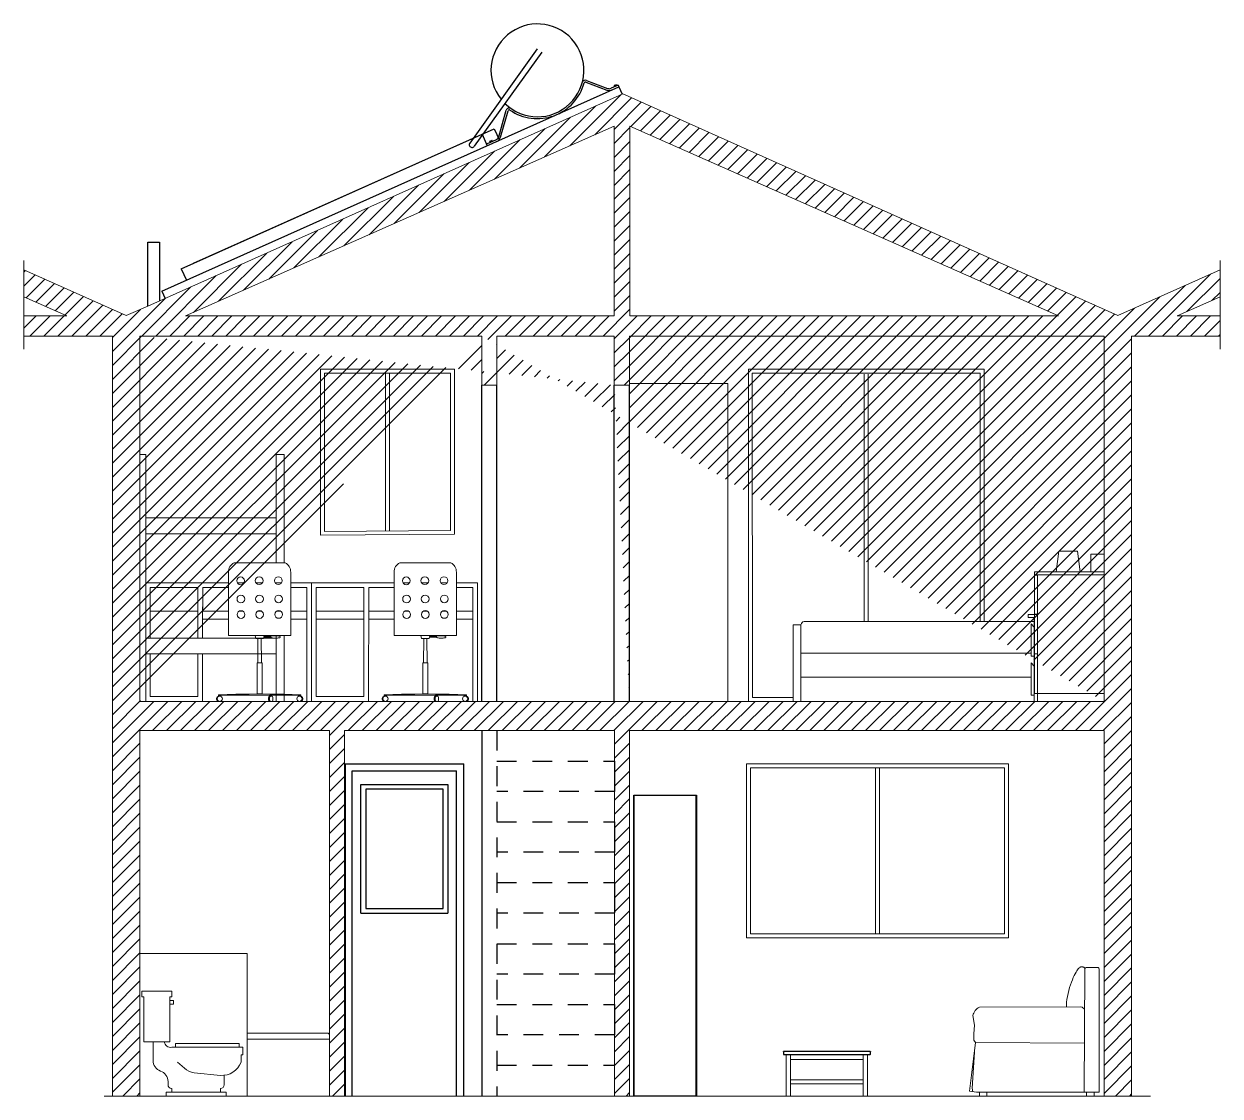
# Model space of a CAD drawing. Header units: inches. Extents: x -124 to -5, y 41 to 95.
# Drawn here: x -112.56 to -105, y 41.15 to 47.93 of the extents above; entities that cross this region are included whole.
import ezdxf

# ---------------------------------------------------------------- set-up
doc = ezdxf.new("R2010")
doc.units = ezdxf.units.IN
doc.header["$MEASUREMENT"] = 0
doc.linetypes.add('0', pattern=[0])
doc.linetypes.add('NASCOSTA2', pattern=[0.1875, 0.125, -0.0625])
for name, color, linetype, lineweight in [('A-DETL-MBND', 7, 'Continuous', 18), ('A-DOOR-FULL', 2, 'Continuous', 25), ('A-FURN', 1, 'Continuous', 18), ('A-SECT-MCUT', 13, 'Continuous', 25), ('BALCONE', 9, 'Continuous', 25)]:
    doc.layers.add(name, color=color, linetype=linetype, lineweight=lineweight)
doc.layers.add('PROIEZIONE', color=11, linetype='NASCOSTA2')
doc.styles.add('ARCH', font='txt')

# ---------------------------------------------------------------- blocks, each defined once
blk = doc.blocks.new('15STOI06')
for p, q in [((0, 28), (8, 28)), ((0, 26.5), (0, 28)), ((0.5, 26.5), (0, 26.5)), ((0.5, 26.5), (0.5, 14.5)), ((8, 26.5), (7.5, 26.5)), ((7.5, 14.5), (7.5, 26.5)), ((8, 28), (8, 26.5)), ((7.5, 25.5), (8.5, 25.5)), ((8.5, 24.5), (7.5, 24.5)), ((8.5, 25.5), (8.5, 24.5)), ((0.5, 14.5), (7.5, 14.5)), ((3, 14.5), (3, 9.5)), ((8, 13), (27, 13)), ((26, 14), (9, 14)), ((9, 14), (9, 13)), ((26, 14), (26, 13)), ((27, 11), (27, 13)), ((26.5, 9), (26.5, 11)), ((27, 11), (26.5, 11)), ((11.354315, 7.454738), (9.5, 9)), ((7, 3.843146), (7, 3)), ((21, 5.5), (13.959358, 6.192767)), ((22, 5.5), (22, 3)), ((6.5, 0), (6.5, 1)), ((6.5, 1), (22.5, 1)), ((8, 1), (8, 2)), ((21, 2), (21, 1)), ((22.5, 1), (22.5, 0))]:
    blk.add_line(p, q)
for centre, radius, start, end in [((7.75, 14.75), 1.767767, 188.130102, 278.130102), ((6, 9.5), 3, 180, 250.528779), ((4, 3.843146), 3, 0, 70.528779), ((15.195421, 12.064065), 6, 230.194429, 258.111342), ((21.328172, 11.05573), 5.565414, 266.619522, 338.322863), ((8, 3), 1, 180, 270), ((21, 3), 1, 270, 0)]:
    blk.add_arc(centre, radius, start, end)
at = {"style": 'ARCH', "flags": 3}
blk.add_attdef('ITEM', (0, -9), '', height=6, dxfattribs=at)
blk = doc.blocks.new('族几何图形组合_2633-Back')
at = {"layer": ''}
for p, q in [((-450, 459), (-450, 431)), ((449, 460), (-449, 460)), ((-449, 430), (449, 430)), ((450, 431), (450, 459))]:
    blk.add_line(p, q, dxfattribs=at)
for points, knots in [([(-450, 459), (-450, 459), (-450, 459), (-450, 459), (-450, 460), (-450, 460), (-450, 460), (-449, 460), (-449, 460), (-449, 460)], [0, 0, 0, 0, 0.1666667, 0.3333333, 0.4583333, 0.5833333, 0.6666667, 0.75, 0.8333294, 0.8333294, 0.8333294, 0.8333294]), ([(-449, 430), (-449, 430), (-449, 430), (-450, 430), (-450, 430), (-450, 430), (-450, 430), (-450, 431), (-450, 431), (-450, 431)], [0.1666695, 0.1666695, 0.1666695, 0.1666695, 0.25, 0.3333333, 0.4166667, 0.5, 0.6666667, 0.8333333, 1, 1, 1, 1]), ([(449, 460), (449, 460), (449, 460), (450, 460), (450, 460), (450, 460), (450, 459), (450, 459), (450, 459), (450, 459)], [-0.8333294, -0.8333294, -0.8333294, -0.8333294, -0.75, -0.6666667, -0.5833333, -0.4583333, -0.3333333, -0.1666667, 0, 0, 0, 0]), ([(450, 431), (450, 431), (450, 431), (450, 430), (450, 430), (450, 430), (450, 430), (449, 430), (449, 430), (449, 430)], [-1, -1, -1, -1, -0.8333333, -0.6666667, -0.5, -0.4166667, -0.3333333, -0.25, -0.1666695, -0.1666695, -0.1666695, -0.1666695])]:
    blk.add_open_spline(points, degree=3, knots=knots, dxfattribs=at)
for points in [[(-449, 460), (-449, 460), (-449, 460), (-449, 460)], [(-449, 430), (-449, 430), (-449, 430), (-449, 430)], [(449, 460), (449, 460), (449, 460), (449, 460)], [(449, 430), (449, 430), (449, 430), (449, 430)]]:
    blk.add_open_spline(points, degree=3, dxfattribs=at)
blk = doc.blocks.new('族几何图形组合_2780-Right')
at = {"layer": ''}
for p, q in [((-400, 0), (-400, 1920)), ((-400, 1920), (0, 1920)), ((-399, 1919), (-400, 1920)), ((-399, 1919), (-399, 1)), ((-1, 1919), (-399, 1919)), ((0, 1920), (-1, 1919)), ((-1, 1), (-1, 1919)), ((0, 1920), (0, 0)), ((-400, 0), (-399, 1)), ((0, 0), (-400, 0)), ((-399, 1), (-1, 1)), ((0, 0), (-1, 1))]:
    blk.add_line(p, q, dxfattribs=at)

msp = doc.modelspace()

# ---------------------------------------------------------------- hatches: boundary and pattern name
at = {"linetype": '0', "lineweight": 18}
h = msp.add_hatch(dxfattribs=at)
h.set_pattern_fill('ANSI31', color=185, scale=0.5)
h.paths.add_polyline_path([(-108.7755, 47.4903), (-111.7768, 46.147), (-111.9131, 46.0887), (-112.5595, 46.3781), (-112.5595, 46.2063), (-112.2875, 46.0859), (-112.5595, 46.0857), (-112.5595, 45.9588), (-112, 45.9588), (-112, 43.6488), (-112, 41.1537), (-111.826, 41.1537), (-111.826, 43.4638), (-110.6282, 43.4638), (-110.6282, 41.1538), (-110.6182, 41.1538), (-110.5332, 41.1538), (-110.5332, 43.4638), (-108.8261, 43.4638), (-108.8261, 41.1537), (-108.7311, 41.1537), (-108.7311, 43.4638), (-105.731, 43.4638), (-105.731, 41.1537), (-105.557, 41.1537), (-105.557, 43.4638), (-105.557, 45.9588), (-104.9977, 45.9588), (-104.9977, 46.0857), (-105.2697, 46.0859), (-104.9977, 46.2063), (-104.9977, 46.3781), (-105.644, 46.0888)])
h.paths.add_polyline_path([(-108.7286, 47.2855), (-106.0184, 46.086), (-108.7286, 46.086)], flags=16)
edge = h.paths.add_edge_path(flags=16)
edge.add_ellipse((-109.9555, 43.6651), major_axis=(0, 0.0166), ratio=0.488012, start_angle=170.39503, end_angle=180)
edge.add_ellipse((-109.9522, 43.6651), major_axis=(0, 0.0166), ratio=0.488012, start_angle=90, end_angle=170.39503)
edge.add_line((-109.9535, 43.6488), (-109.9568, 43.6488))
edge = h.paths.add_edge_path(flags=16)
edge.add_line((-111.0076, 43.6651), (-111.0109, 43.6651))
edge.add_ellipse((-111.0028, 43.6651), major_axis=(0, 0.0166), ratio=0.488012, start_angle=90, end_angle=180)
edge.add_ellipse((-110.9995, 43.6651), major_axis=(0, 0.0166), ratio=0.488012, start_angle=90, end_angle=180, ccw=False)
h.paths.add_polyline_path([(-108.7321, 43.6488), (-105.731, 43.6488)], flags=16)
h.paths.add_polyline_path([(-111.5388, 46.086), (-108.8286, 46.086), (-108.8286, 47.2855)], flags=16)
edge = h.paths.add_edge_path(flags=17)
edge.add_line((-109.57, 45.9588), (-108.8271, 45.9588))
edge.add_line((-109.57, 45.6488), (-109.57, 45.9588))
edge.add_line((-108.8271, 45.9588), (-108.8271, 45.6488))
edge.add_line((-111.826, 45.9588), (-111.826, 43.6488))
edge.add_line((-109.665, 45.9588), (-111.826, 45.9588))
edge.add_line((-111.826, 43.6488), (-109.665, 43.6488))
edge.add_line((-109.57, 43.6488), (-108.8271, 43.6488))
edge.add_line((-109.665, 43.6488), (-109.57, 43.6488))
edge.add_line((-108.8271, 43.6488), (-108.7321, 43.6488))
edge.add_line((-108.8271, 45.6488), (-108.7321, 45.6488))
edge.add_line((-109.665, 45.6488), (-109.57, 45.6488))
edge.add_line((-108.7321, 43.6488), (-105.731, 43.6488))
edge.add_line((-105.731, 45.9588), (-108.732, 45.9588))
edge.add_line((-108.7321, 45.6488), (-108.7321, 45.9588))
edge.add_line((-105.731, 45.9588), (-105.731, 43.6488))
edge.add_line((-109.665, 45.9588), (-109.665, 45.6488))

# ---------------------------------------------------------------- linework, layer by layer
for p, q in [((-109.665, 45.9588), (-109.665, 45.6488)), ((-109.57, 45.6488), (-109.57, 45.9588)), ((-108.8271, 45.9588), (-108.8271, 45.6488)), ((-108.7321, 45.6488), (-108.7321, 45.9588)), ((-109.665, 45.6488), (-109.57, 45.6488)), ((-108.8271, 45.6488), (-108.7321, 45.6488)), ((-109.665, 43.6488), (-109.57, 43.6488)), ((-108.8271, 43.6488), (-108.7321, 43.6488))]:
    msp.add_line(p, q, dxfattribs=at)
at = {"layer": 'A-DETL-MBND'}
for p, q in [((-111.7768, 46.147), (-108.7786, 47.4889)), ((-108.7786, 47.4917), (-105.644, 46.0888)), ((-111.5388, 46.086), (-108.8286, 47.2855)), ((-108.8286, 46.086), (-108.8286, 47.2855)), ((-108.7286, 47.2855), (-106.0184, 46.086)), ((-108.7286, 46.086), (-108.7286, 47.2855)), ((-112.5595, 46.3781), (-111.9131, 46.0887)), ((-104.9977, 46.3781), (-105.6441, 46.0887)), ((-112.5595, 46.2063), (-112.2875, 46.0859)), ((-104.9977, 46.2063), (-105.2697, 46.0859)), ((-111.9131, 46.0887), (-111.7768, 46.147)), ((-112.5595, 46.0857), (-112.2875, 46.0859)), ((-111.5388, 46.086), (-108.8286, 46.086)), ((-108.7286, 46.086), (-106.0184, 46.086)), ((-104.9977, 46.0857), (-105.2697, 46.0859)), ((-112, 45.9588), (-112.5595, 45.9588)), ((-112, 45.9588), (-112, 43.6488)), ((-111.826, 45.9588), (-111.826, 43.6488)), ((-111.826, 45.9588), (-111.826, 45.9588)), ((-109.665, 45.9588), (-111.826, 45.9588)), ((-109.57, 45.9588), (-108.8271, 45.9588)), ((-105.731, 45.9588), (-108.732, 45.9588)), ((-105.731, 45.9588), (-105.731, 43.6488)), ((-105.5572, 45.9588), (-104.9977, 45.9588)), ((-105.557, 45.9588), (-105.557, 43.4638)), ((-112, 43.6488), (-112, 41.1538)), ((-111.826, 43.6488), (-109.665, 43.6488)), ((-109.57, 43.6488), (-108.8271, 43.6488)), ((-108.7321, 43.6488), (-105.731, 43.6488)), ((-111.826, 43.4638), (-111.826, 41.1538)), ((-111.826, 43.4638), (-110.6282, 43.4638)), ((-110.6282, 41.1538), (-110.6282, 43.4638)), ((-108.8259, 43.4638), (-110.5332, 43.4638)), ((-109.57, 43.4638), (-109.665, 43.4638)), ((-108.8261, 41.1538), (-108.8261, 43.4638)), ((-105.731, 43.4638), (-108.7311, 43.4638)), ((-105.731, 43.4638), (-105.731, 41.1538)), ((-105.557, 43.4638), (-105.557, 41.1538)), ((-105.4385, 41.1537), (-112.0514, 41.1537)), ((-110.6182, 41.1538), (-110.6282, 41.1538))]:
    msp.add_line(p, q, dxfattribs=at)
for points in [[(-110.5332, 41.1538), (-110.5332, 43.4638)], [(-108.7311, 41.1538), (-108.7311, 43.4638)]]:
    msp.add_lwpolyline(points, dxfattribs=at)
at = {"layer": 'A-DOOR-FULL', "color": 2}
for p, q in [((-109.665, 43.6488), (-109.665, 45.6488)), ((-109.57, 43.6488), (-109.57, 45.6488)), ((-108.8271, 43.6488), (-108.8271, 45.6488)), ((-108.7321, 43.6488), (-108.7321, 45.6488)), ((-110.529, 43.2538), (-109.779, 43.2538)), ((-110.529, 43.2538), (-110.529, 41.1538)), ((-109.779, 41.1538), (-109.779, 43.2538)), ((-110.484, 41.1538), (-110.484, 43.2088)), ((-110.484, 43.2088), (-109.824, 43.2088)), ((-109.824, 41.1538), (-109.824, 43.2088)), ((-110.429, 42.3088), (-110.429, 43.1238)), ((-110.429, 43.1238), (-109.879, 43.1238)), ((-109.879, 43.1238), (-109.879, 42.3088)), ((-109.909, 43.0938), (-110.399, 43.0938)), ((-110.399, 43.0938), (-110.399, 42.3388)), ((-109.909, 42.3388), (-109.909, 43.0938)), ((-110.429, 42.3088), (-110.429, 42.3388)), ((-110.429, 42.3088), (-109.879, 42.3088)), ((-110.399, 42.3388), (-109.909, 42.3388))]:
    msp.add_line(p, q, dxfattribs=at)
at = {"layer": 'A-FURN', "color": 5}
for p, q in [((-110.2741, 45.7238), (-110.2741, 44.727)), ((-110.2491, 45.7238), (-110.2491, 44.727)), ((-107.9797, 45.7488), (-106.4899, 45.7489)), ((-106.515, 45.7188), (-106.5149, 44.1538)), ((-107.6956, 43.6738), (-107.9545, 43.6738)), ((-107.9908, 42.1538), (-107.9908, 43.2538)), ((-107.9908, 42.1538), (-107.9908, 43.2538)), ((-107.9908, 43.2538), (-106.3347, 43.2538)), ((-107.9658, 43.2538), (-106.3347, 43.2538)), ((-106.3347, 42.1538), (-106.3347, 43.2538)), ((-107.9658, 42.1788), (-107.9658, 43.2288)), ((-107.9658, 43.2288), (-106.3597, 43.2288)), ((-107.1754, 42.1788), (-107.1754, 43.2288)), ((-107.1504, 42.1788), (-107.1504, 43.2288)), ((-106.3597, 42.1788), (-106.3597, 43.2288)), ((-107.9908, 42.1538), (-106.3347, 42.1538)), ((-107.9658, 42.1788), (-106.3597, 42.1788)), ((-107.9658, 42.1788), (-107.1629, 42.1788)), ((-107.1629, 42.1788), (-107.1754, 42.1788)), ((-107.1629, 42.1788), (-107.1504, 42.1788)), ((-106.3597, 42.1788), (-107.1626, 42.1788))]:
    msp.add_line(p, q, dxfattribs=at)
at = {"layer": 'A-FURN'}
for p, q in [((-108.109, 45.6588), (-108.732, 45.6588)), ((-108.109, 43.6488), (-108.109, 45.6588)), ((-111.788, 45.2088), (-111.826, 45.2088)), ((-111.788, 45.2088), (-111.788, 43.6488)), ((-110.9649, 44.5257), (-110.9649, 45.2088)), ((-110.9649, 45.2088), (-110.9149, 45.2088)), ((-110.9149, 45.2088), (-110.9149, 44.5257)), ((-110.9149, 44.8988), (-110.9149, 44.9988)), ((-110.9149, 44.6988), (-110.9149, 44.5257)), ((-105.731, 44.5788), (-105.8147, 44.5788)), ((-105.8147, 44.5788), (-105.8147, 44.4688)), ((-110.9076, 44.5257), (-111.2315, 44.5257)), ((-109.8602, 44.5257), (-110.1841, 44.5257)), ((-110.2188, 44.3988), (-110.7414, 44.3988)), ((-110.1215, 44.3988), (-110.1636, 44.3988)), ((-110.0043, 44.3988), (-110.0459, 44.3988)), ((-109.8835, 44.3988), (-109.9247, 44.3988)), ((-109.6919, 43.6488), (-109.6919, 44.3988)), ((-105.731, 44.4488), (-105.731, 43.6988)), ((-111.4295, 44.1688), (-111.2662, 44.1688)), ((-110.8729, 44.1688), (-110.7714, 44.1688)), ((-110.38, 44.1688), (-110.2188, 44.1688)), ((-109.8255, 44.1688), (-109.7219, 44.1688)), ((-106.2102, 44.1788), (-106.2102, 44.1988)), ((-106.2102, 44.1988), (-106.151, 44.1988)), ((-106.171, 44.1788), (-106.2102, 44.1788)), ((-106.1722, 43.9238), (-106.1722, 44.1788)), ((-105.731, 44.1988), (-105.731, 44.1988)), ((-105.731, 44.1788), (-105.731, 44.1788)), ((-107.6956, 43.6488), (-107.6956, 44.1338)), ((-107.6956, 44.1338), (-107.6473, 44.1338)), ((-107.6473, 44.1338), (-107.6473, 43.9538)), ((-106.1922, 43.9353), (-106.1913, 44.1388)), ((-106.1727, 44.1185), (-106.1913, 44.1388)), ((-111.0798, 44.047), (-111.0593, 44.047)), ((-110.9991, 44.0541), (-111.0438, 44.0542)), ((-111.042, 44.0606), (-110.9991, 44.0606)), ((-110.9991, 44.0606), (-110.9991, 44.0541)), ((-110.9649, 43.6488), (-110.9649, 44.0663)), ((-110.9149, 44.0663), (-110.9149, 43.9488)), ((-110.9149, 44.0663), (-110.9149, 43.6488)), ((-110.0324, 44.047), (-110.0119, 44.047)), ((-109.9518, 44.0541), (-109.9965, 44.0542)), ((-109.9946, 44.0606), (-109.9518, 44.0606)), ((-109.9518, 44.0606), (-109.9518, 44.0541)), ((-111.3649, 43.9488), (-111.2849, 43.9488)), ((-107.6473, 43.9538), (-106.1921, 43.9542)), ((-107.6473, 43.9538), (-107.6473, 43.6488)), ((-106.1722, 43.9353), (-106.1922, 43.9353)), ((-111.0806, 43.8921), (-111.0585, 43.8922)), ((-110.9149, 43.9288), (-110.9149, 43.8488)), ((-110.0332, 43.8921), (-110.0111, 43.8922)), ((-106.1922, 43.6888), (-106.1913, 43.8922)), ((-106.1727, 43.872), (-106.1913, 43.8922)), ((-106.1722, 43.7388), (-106.1722, 43.9238)), ((-107.6473, 43.8013), (-106.1917, 43.8017)), ((-106.1722, 43.6488), (-106.1722, 43.7388)), ((-111.338, 43.6652), (-111.3431, 43.6652)), ((-111.3304, 43.6813), (-111.3304, 43.6886)), ((-111.3146, 43.6818), (-111.3304, 43.6818)), ((-111.3225, 43.6818), (-111.3271, 43.6818)), ((-111.3159, 43.6818), (-111.3205, 43.6818)), ((-111.3146, 43.6886), (-111.3146, 43.6803)), ((-111.053, 43.6956), (-111.086, 43.6956)), ((-111.0076, 43.6651), (-111.0142, 43.6651)), ((-111.0061, 43.6817), (-111.0015, 43.6817)), ((-110.9995, 43.6817), (-110.9949, 43.6817)), ((-110.8245, 43.6886), (-110.8245, 43.6803)), ((-110.8245, 43.6818), (-110.8087, 43.6818)), ((-110.8231, 43.6818), (-110.8185, 43.6818)), ((-110.8165, 43.6818), (-110.8119, 43.6818)), ((-110.8087, 43.6813), (-110.8087, 43.6886)), ((-110.801, 43.6652), (-110.796, 43.6652)), ((-110.2907, 43.6652), (-110.2957, 43.6652)), ((-110.283, 43.6813), (-110.283, 43.6886)), ((-110.2672, 43.6818), (-110.283, 43.6818)), ((-110.2752, 43.6818), (-110.2798, 43.6818)), ((-110.2686, 43.6818), (-110.2732, 43.6818)), ((-110.2672, 43.6886), (-110.2672, 43.6803)), ((-110.0057, 43.6956), (-110.0386, 43.6956)), ((-109.9602, 43.6651), (-109.9669, 43.6651)), ((-109.9588, 43.6817), (-109.9542, 43.6817)), ((-109.9522, 43.6817), (-109.9475, 43.6817)), ((-109.7771, 43.6886), (-109.7771, 43.6803)), ((-109.7771, 43.6818), (-109.7613, 43.6818)), ((-109.7758, 43.6818), (-109.7712, 43.6818)), ((-109.7692, 43.6818), (-109.7645, 43.6818)), ((-109.7613, 43.6813), (-109.7613, 43.6886)), ((-109.7537, 43.6652), (-109.7486, 43.6652)), ((-107.6956, 43.6488), (-107.6956, 43.6488)), ((-106.1722, 43.6888), (-106.1922, 43.6888)), ((-105.8147, 43.6488), (-105.8147, 43.6488)), ((-111.1482, 42.0538), (-111.826, 42.0538)), ((-111.1482, 41.1538), (-111.1482, 42.0538)), ((-105.8803, 41.9689), (-105.8833, 41.9674)), ((-105.8776, 41.9699), (-105.8803, 41.9689)), ((-105.8749, 41.9704), (-105.8776, 41.9699)), ((-105.8724, 41.9706), (-105.8749, 41.9704)), ((-105.8699, 41.9707), (-105.8724, 41.9706)), ((-105.8674, 41.9705), (-105.8699, 41.9707)), ((-105.8649, 41.97), (-105.8674, 41.9705)), ((-105.8624, 41.9692), (-105.8649, 41.97)), ((-105.8599, 41.9679), (-105.8624, 41.9692)), ((-105.9255, 41.9028), (-105.9315, 41.8889)), ((-105.9196, 41.9154), (-105.9255, 41.9028)), ((-105.9139, 41.9266), (-105.9196, 41.9154)), ((-105.9083, 41.9364), (-105.9139, 41.9266)), ((-105.9031, 41.9448), (-105.9083, 41.9364)), ((-105.8983, 41.9518), (-105.9031, 41.9448)), ((-105.894, 41.9574), (-105.8983, 41.9518)), ((-105.8901, 41.9618), (-105.894, 41.9574)), ((-105.8865, 41.965), (-105.8901, 41.9618)), ((-105.8833, 41.9674), (-105.8865, 41.965)), ((-105.8573, 41.9661), (-105.8599, 41.9679)), ((-105.8547, 41.9636), (-105.8573, 41.9661)), ((-105.8532, 41.9552), (-105.8563, 41.1774)), ((-105.852, 41.9604), (-105.8547, 41.9636)), ((-105.7732, 41.967), (-105.8446, 41.967)), ((-105.7622, 41.1774), (-105.7622, 41.9572)), ((-105.9541, 41.8202), (-105.9588, 41.8011)), ((-105.9488, 41.839), (-105.9541, 41.8202)), ((-105.9432, 41.8569), (-105.9488, 41.839)), ((-105.9374, 41.8736), (-105.9432, 41.8569)), ((-105.9315, 41.8889), (-105.9374, 41.8736)), ((-105.968, 41.7467), (-105.9688, 41.7312)), ((-105.9659, 41.7638), (-105.968, 41.7467)), ((-105.9628, 41.7821), (-105.9659, 41.7638)), ((-105.9588, 41.8011), (-105.9628, 41.7821)), ((-105.8771, 41.7181), (-106.5195, 41.7164)), ((-105.9688, 41.7312), (-105.9683, 41.7179)), ((-106.5601, 41.6619), (-106.5512, 41.6016)), ((-106.5512, 41.6016), (-106.5534, 41.5466)), ((-106.5534, 41.5466), (-106.5544, 41.5068)), ((-106.5437, 41.4917), (-106.5702, 41.2864)), ((-106.5472, 41.4651), (-106.5646, 41.2041)), ((-106.5544, 41.5068), (-106.5437, 41.4917)), ((-106.5437, 41.4917), (-105.8551, 41.4889)), ((-107.74, 41.1538), (-107.74, 41.4159)), ((-107.7125, 41.4159), (-107.7125, 41.1538)), ((-107.2547, 41.3854), (-107.7125, 41.3854)), ((-107.2547, 41.1538), (-107.2547, 41.4159)), ((-107.2272, 41.4159), (-107.2272, 41.1538)), ((-107.2547, 41.2554), (-107.7125, 41.2554)), ((-107.7125, 41.2313), (-107.2547, 41.2313)), ((-106.5702, 41.2864), (-106.5826, 41.1836)), ((-110.6282, 41.1538), (-110.6282, 41.1538)), ((-106.5826, 41.1836), (-106.538, 41.1776)), ((-106.5646, 41.2041), (-106.5603, 41.1806)), ((-106.538, 41.1776), (-105.8494, 41.1774)), ((-106.4715, 41.1776), (-106.5193, 41.1776)), ((-106.5193, 41.1776), (-106.5193, 41.1538)), ((-106.4715, 41.1538), (-106.4715, 41.1776)), ((-105.8563, 41.1774), (-105.7622, 41.1774)), ((-105.7934, 41.1774), (-105.8412, 41.1774)), ((-105.8412, 41.1774), (-105.8412, 41.1537)), ((-105.7934, 41.1537), (-105.7934, 41.1774))]:
    msp.add_line(p, q, dxfattribs=at)
at = {"layer": 'A-FURN', "color": 5}
for points in [[(-110.6851, 45.7488), (-110.6851, 44.6988), (-109.8381, 44.7052), (-109.8381, 45.7488)], [(-110.6601, 45.7238), (-110.6601, 44.724), (-109.8631, 44.73), (-109.8631, 45.7238)]]:
    msp.add_lwpolyline(points, close=True, dxfattribs=at)
for points in [[(-107.9797, 43.6488), (-107.9797, 45.7488), (-106.49, 45.7489), (-106.4899, 44.1538)], [(-107.9545, 43.6738), (-107.9547, 45.7238), (-106.515, 45.7239), (-106.5149, 44.1538)], [(-107.2487, 45.7188), (-107.2484, 44.5091), (-107.2483, 44.1538)], [(-107.2231, 44.1538), (-107.2232, 44.5091), (-107.2232, 45.7188)]]:
    msp.add_lwpolyline(points, dxfattribs=at)
at = {"layer": 'A-FURN'}
for points in [[(-110.9149, 45.0088), (-110.9149, 45.1088)], [(-110.9149, 44.8088), (-110.9149, 44.9088)], [(-110.9649, 44.5257), (-110.9649, 44.7088), (-111.788, 44.7088), (-111.788, 44.8088), (-110.9649, 44.8088), (-110.9649, 44.7088)], [(-106.0331, 44.4688), (-106.0175, 44.5988), (-105.8991, 44.5988), (-105.8826, 44.4688)], [(-111.266, 44.4659), (-111.2662, 44.0663), (-111.0695, 44.0663)], [(-110.8729, 44.4661), (-110.8729, 44.0663), (-111.0695, 44.0663)], [(-110.2187, 44.4659), (-110.2188, 44.0663), (-110.0222, 44.0663)], [(-109.8257, 44.4659), (-109.8255, 44.0663), (-110.0222, 44.0663)], [(-111.2661, 44.3988), (-111.788, 44.3988), (-111.788, 43.6488)], [(-111.1688, 44.3988), (-111.211, 44.3988)], [(-111.0516, 44.3988), (-111.0932, 44.3988)], [(-110.9309, 44.3988), (-110.9721, 44.3988)], [(-110.7414, 44.3988), (-110.8729, 44.3988)], [(-110.2188, 44.3988), (-110.7414, 44.3988), (-110.7414, 43.6488)], [(-109.6919, 44.3988), (-109.8255, 44.3988)], [(-111.4609, 44.1288), (-111.4609, 44.3688), (-111.7609, 44.3688), (-111.7609, 44.2188), (-111.4609, 44.2188), (-111.4609, 44.3688), (-111.7609, 44.3688), (-111.7609, 44.1288)], [(-111.2662, 44.3688), (-111.429, 44.3688), (-111.4296, 44.1288)], [(-111.4294, 44.3688), (-111.4294, 44.2188), (-111.2661, 44.2188)], [(-111.2662, 44.3688), (-111.4294, 44.3688)], [(-110.7414, 43.6488), (-110.7714, 43.6488), (-110.7714, 44.3688), (-110.8729, 44.3688)], [(-110.8729, 44.2188), (-110.7714, 44.2188), (-110.7714, 44.3688), (-110.8729, 44.3688)], [(-110.2188, 44.3688), (-110.3795, 44.3688), (-110.3814, 43.6488)], [(-110.3799, 44.3688), (-110.3799, 44.2188), (-110.2188, 44.2188)], [(-110.2188, 44.3688), (-110.3799, 44.3688)], [(-109.6919, 43.6488), (-109.7219, 43.6488), (-109.7219, 44.3688), (-109.8255, 44.3688)], [(-109.8255, 44.2188), (-109.7219, 44.2188), (-109.7219, 44.3688), (-109.8255, 44.3688)], [(-111.4609, 44.2188), (-111.4609, 44.2088)], [(-111.1998, 44.2188), (-111.1746, 44.2188)], [(-111.083, 44.2188), (-111.0564, 44.2188)], [(-110.9625, 44.2188), (-110.935, 44.2188)], [(-110.4114, 44.2188), (-110.4114, 44.1688), (-110.7114, 44.1688)], [(-110.1524, 44.2188), (-110.1272, 44.2188)], [(-110.0357, 44.2188), (-110.009, 44.2188)], [(-109.9151, 44.2188), (-109.8877, 44.2188)], [(-111.7609, 44.1288), (-111.7609, 44.0488)], [(-111.4609, 44.0488), (-111.4609, 44.1288)], [(-111.4296, 44.1288), (-111.4299, 44.0488)], [(-110.9991, 44.0606), (-110.9965, 44.0616), (-110.9924, 44.0624), (-110.9871, 44.0629), (-110.9811, 44.0632), (-110.9747, 44.0633), (-110.9683, 44.0633), (-110.9622, 44.0631), (-110.9567, 44.0629), (-110.9523, 44.0625), (-110.9487, 44.0621), (-110.9459, 44.0617), (-110.9439, 44.0611), (-110.9424, 44.0606), (-110.9414, 44.06), (-110.9407, 44.0594), (-110.9402, 44.0587), (-110.9398, 44.0581), (-110.9396, 44.0574), (-110.9394, 44.0568), (-110.9394, 44.0561), (-110.9394, 44.0555), (-110.9396, 44.0548), (-110.9398, 44.0542), (-110.9402, 44.0535), (-110.9407, 44.0529), (-110.9414, 44.0523), (-110.9424, 44.0517), (-110.9439, 44.0511), (-110.946, 44.0506), (-110.9487, 44.0502), (-110.9523, 44.0498), (-110.9568, 44.0494), (-110.9622, 44.0492), (-110.9684, 44.049), (-110.9748, 44.0491), (-110.9812, 44.0494), (-110.9872, 44.05), (-110.9925, 44.0509), (-110.9966, 44.0523), (-110.9991, 44.0541)], [(-110.9649, 44.0488), (-110.9649, 44.0663)], [(-109.9518, 44.0606), (-109.9491, 44.0616), (-109.945, 44.0624), (-109.9398, 44.0629), (-109.9338, 44.0632), (-109.9274, 44.0633), (-109.921, 44.0633), (-109.9148, 44.0631), (-109.9094, 44.0629), (-109.9049, 44.0625), (-109.9014, 44.0621), (-109.8986, 44.0617), (-109.8965, 44.0611), (-109.895, 44.0606), (-109.894, 44.06), (-109.8933, 44.0594), (-109.8928, 44.0587), (-109.8925, 44.0581), (-109.8922, 44.0574), (-109.8921, 44.0568), (-109.892, 44.0561), (-109.8921, 44.0555), (-109.8922, 44.0548), (-109.8925, 44.0542), (-109.8928, 44.0535), (-109.8933, 44.0529), (-109.894, 44.0523), (-109.8951, 44.0517), (-109.8965, 44.0511), (-109.8986, 44.0506), (-109.9014, 44.0502), (-109.9049, 44.0498), (-109.9094, 44.0494), (-109.9149, 44.0492), (-109.921, 44.049), (-109.9275, 44.0491), (-109.9339, 44.0494), (-109.9399, 44.05), (-109.9451, 44.0509), (-109.9492, 44.0523), (-109.9518, 44.0541)], [(-111.7609, 43.9488), (-111.7609, 43.6788), (-111.4609, 43.6788), (-111.4609, 43.9488)], [(-111.4301, 43.9488), (-111.4309, 43.6488)], [(-111.3304, 43.6818), (-111.3271, 43.6818)], [(-110.9916, 43.6814), (-110.9916, 43.6817), (-110.9949, 43.6817)], [(-110.8087, 43.6818), (-110.8119, 43.6818)], [(-110.283, 43.6818), (-110.2798, 43.6818)], [(-109.9442, 43.6814), (-109.9442, 43.6817), (-109.9475, 43.6817)], [(-109.7613, 43.6818), (-109.7645, 43.6818)], [(-110.6406, 41.5512), (-111.1482, 41.5512), (-111.1482, 41.5512), (-110.6406, 41.5512), (-110.6406, 41.5512)], [(-110.6371, 41.5508), (-110.6406, 41.5512), (-110.6406, 41.5512), (-110.6371, 41.5508), (-110.6371, 41.5508)], [(-110.6344, 41.5497), (-110.6371, 41.5508), (-110.6371, 41.5508), (-110.6344, 41.5497), (-110.6344, 41.5497)], [(-110.6321, 41.5481), (-110.6344, 41.5497), (-110.6344, 41.5497), (-110.6321, 41.5481), (-110.6321, 41.5481)], [(-110.6305, 41.5458), (-110.6321, 41.5481), (-110.6321, 41.5481), (-110.6305, 41.5458), (-110.6305, 41.5458)], [(-110.6294, 41.5431), (-110.6305, 41.5458), (-110.6305, 41.5458), (-110.6294, 41.5431), (-110.6294, 41.5431)], [(-110.6286, 41.5396), (-110.6294, 41.5431), (-110.6294, 41.5431), (-110.6286, 41.5396), (-110.6286, 41.5396)], [(-110.6282, 41.5361), (-110.6286, 41.5396), (-110.6286, 41.5396), (-110.6282, 41.5361), (-110.6282, 41.5361)], [(-111.1482, 41.514), (-110.6282, 41.514), (-110.6282, 41.514), (-111.1482, 41.514), (-111.1482, 41.514)]]:
    msp.add_lwpolyline(points, dxfattribs=at)
for points in [[(-105.731, 44.4488), (-105.731, 44.4688), (-106.171, 44.4688), (-106.171, 44.4488)], [(-106.171, 44.1998), (-106.151, 44.1998), (-106.151, 44.1988), (-106.151, 44.4488), (-106.151, 44.4478), (-106.171, 44.4478)], [(-110.7114, 43.6788), (-110.4114, 43.6788), (-110.4114, 44.3688), (-110.7114, 44.3688), (-110.7114, 44.2188), (-110.4114, 44.2188), (-110.4114, 44.3688), (-110.7114, 44.3688)], [(-106.151, 44.1988), (-106.151, 43.9488), (-106.171, 43.9488), (-106.171, 43.6988), (-106.151, 43.6988), (-106.151, 43.9488), (-106.151, 43.9498), (-106.171, 43.9498), (-106.171, 44.1988)], [(-110.9649, 43.9488), (-110.9649, 44.0488), (-111.788, 44.0488), (-111.788, 43.9488)], [(-110.9917, 43.6885), (-111.0075, 43.6885), (-111.0075, 43.6817), (-110.9917, 43.6817)], [(-109.9443, 43.6885), (-109.9601, 43.6885), (-109.9601, 43.6817), (-109.9443, 43.6817)], [(-105.731, 43.6988), (-105.731, 43.6488), (-106.151, 43.6488), (-106.151, 43.6988)]]:
    msp.add_lwpolyline(points, close=True, dxfattribs=at)
for points in [[(-106.1722, 44.1538), (-107.6273, 44.1538, 0.321067), (-107.6473, 44.1338)], [(-111.0987, 44.0663), (-111.0931, 44.047), (-111.0798, 44.047), (-111.0806, 43.8921), (-111.086, 43.8921), (-111.086, 43.6956), (-111.1348, 43.6955, 0.00904), (-111.2203, 43.6937, -0.001677), (-111.3304, 43.6898), (-111.3304, 43.6886), (-111.0689, 43.6885)], [(-111.0403, 44.0663), (-111.0459, 44.047), (-111.0593, 44.047), (-111.0585, 43.8921), (-111.053, 43.8921), (-111.053, 43.6956), (-111.0042, 43.6955, -0.00904), (-110.9187, 43.6937, 0.001677), (-110.8087, 43.6898), (-110.8087, 43.6886), (-111.0701, 43.6885)], [(-110.0514, 44.0663), (-110.0458, 44.047), (-110.0324, 44.047), (-110.0332, 43.8921), (-110.0386, 43.8921), (-110.0386, 43.6956), (-110.0875, 43.6955, 0.00904), (-110.1729, 43.6937, -0.001677), (-110.283, 43.6898), (-110.283, 43.6886), (-110.0216, 43.6885)], [(-109.993, 44.0663), (-109.9986, 44.047), (-110.0119, 44.047), (-110.0111, 43.8921), (-110.0057, 43.8921), (-110.0057, 43.6956), (-109.9569, 43.6955, -0.00904), (-109.8714, 43.6937, 0.001677), (-109.7613, 43.6898), (-109.7613, 43.6886), (-110.0227, 43.6885)]]:
    msp.add_lwpolyline(points, format="xyb", dxfattribs=at)
for centre, radius in [((-111.1899, 44.4113), 0.0245), ((-111.0724, 44.4118), 0.0245), ((-110.9515, 44.412), 0.0245), ((-110.1425, 44.4113), 0.0245), ((-110.0251, 44.4118), 0.0245), ((-109.9041, 44.412), 0.0245), ((-111.188, 44.296), 0.0245), ((-111.0705, 44.2964), 0.0245), ((-110.9496, 44.2967), 0.0245), ((-110.1406, 44.296), 0.0245), ((-110.0232, 44.2964), 0.0245), ((-109.9022, 44.2967), 0.0245), ((-111.1872, 44.1978), 0.0245), ((-111.0697, 44.1982), 0.0245), ((-110.9488, 44.1985), 0.0245), ((-110.1398, 44.1978), 0.0245), ((-110.0223, 44.1982), 0.0245), ((-109.9014, 44.1985), 0.0245), ((-111.3214, 43.6652), 0.0166), ((-110.8176, 43.6652), 0.0166), ((-110.2741, 43.6652), 0.0166), ((-109.7703, 43.6652), 0.0166)]:
    msp.add_circle(centre, radius, dxfattribs=at)
for centre, radius, start, end in [((-111.2003, 44.4678), 0.0657, 118.29555, 181.63142), ((-110.9387, 44.4678), 0.0657, 358.36858, 61.70445), ((-110.153, 44.4678), 0.0657, 118.29555, 181.63142), ((-109.8914, 44.4678), 0.0657, 358.36858, 61.70445), ((-111.3265, 43.6652), 0.0166, 81.24483, 278.75517), ((-110.8126, 43.6652), 0.0166, 261.24483, 98.75517), ((-110.2791, 43.6652), 0.0166, 81.24483, 278.75517), ((-109.7652, 43.6652), 0.0166, 261.24483, 98.75517), ((-105.8405, 41.955), 0.0127, 108.7176, 179.12681), ((-105.7737, 41.9555), 0.0116, 351.44792, 87.80412), ((-106.4797, 41.6445), 0.0822, 118.91372, 167.78787), ((-105.8909, 41.6732), 0.047, 38.69891, 72.9285)]:
    msp.add_arc(centre, radius, start, end, dxfattribs=at)
at = {"layer": 'A-FURN', "extrusion": (0, 0, -1)}
for centre, start_param, end_param in [((-111.0061, 43.6651), 3.141593, 6.283185), ((-111.0028, 43.6651), 3.141593, 4.712389), ((-110.9995, 43.6651), 3.141593, 6.283185), ((-110.9931, 43.6651), 0, 3.141593), ((-109.9588, 43.6651), 3.141593, 6.283185), ((-109.9555, 43.6651), 3.141593, 4.712389), ((-109.9522, 43.6651), 3.141593, 6.283185), ((-109.9458, 43.6651), 0, 3.141593)]:
    msp.add_ellipse(centre, major_axis=(0, 0.0166), ratio=0.488012, start_param=start_param, end_param=end_param, dxfattribs=at)
at = {"layer": 'A-SECT-MCUT'}
for p, q in [((-109.665, 43.4638), (-109.665, 41.1538)), ((-109.665, 43.4638), (-109.665, 43.2719)), ((-108.8261, 43.2719), (-108.8261, 43.08)), ((-109.665, 43.08), (-109.665, 42.8881)), ((-108.8261, 42.8881), (-108.8261, 42.6962)), ((-109.665, 42.6962), (-109.665, 42.5043)), ((-108.8261, 42.5043), (-108.8261, 42.3124)), ((-109.665, 42.3088), (-109.665, 42.1169)), ((-108.8261, 42.1169), (-108.8261, 41.925)), ((-109.665, 41.925), (-109.665, 41.7331)), ((-108.8261, 41.7331), (-108.8261, 41.5412)), ((-109.665, 41.5412), (-109.665, 41.3493))]:
    msp.add_line(p, q, dxfattribs=at)
at = {"layer": 'BALCONE'}
for p, q in [((-109.3146, 47.7756), (-109.7412, 47.1793)), ((-109.2858, 47.7546), (-109.7123, 47.1584)), ((-109.0067, 47.5642), (-108.8747, 47.5139)), ((-109.0025, 47.5751), (-108.8705, 47.5247)), ((-108.8036, 47.5451), (-108.8478, 47.5253)), ((-108.8246, 47.5363), (-108.8272, 47.542)), ((-108.8269, 47.5427), (-108.8135, 47.5487)), ((-108.8216, 47.5376), (-108.8242, 47.5433)), ((-108.8158, 47.5471), (-108.8133, 47.5414)), ((-108.8128, 47.5484), (-108.8103, 47.5427)), ((-108.8036, 47.5451), (-108.7989, 47.5345)), ((-109.5582, 47.2191), (-109.5106, 47.3866)), ((-109.547, 47.2159), (-109.4993, 47.3836)), ((-109.5746, 47.2), (-109.635, 47.173)), ((-109.6122, 47.1838), (-109.6148, 47.1895)), ((-109.6145, 47.1902), (-109.6011, 47.1962)), ((-109.6092, 47.1851), (-109.6118, 47.1909)), ((-109.6034, 47.1946), (-109.6008, 47.1889)), ((-109.6004, 47.1959), (-109.5979, 47.1902)), ((-109.635, 47.173), (-109.6303, 47.1624)), ((-109.635, 47.173), (-109.6303, 47.1624))]:
    msp.add_line(p, q, dxfattribs=at)
for points in [[(-111.6875, 46.2418), (-108.7989, 47.5345)], [(-108.7989, 47.5345), (-108.7786, 47.4889)], [(-111.4883, 46.4186), (-109.586, 47.2699)], [(-109.586, 47.2699), (-109.5533, 47.1969)], [(-111.5652, 46.3841), (-109.663, 47.2355)], [(-111.5652, 46.3841), (-109.663, 47.2355)], [(-109.663, 47.2355), (-109.6303, 47.1624)], [(-109.663, 47.2355), (-109.6303, 47.1624)], [(-111.7768, 46.147), (-111.7768, 46.147), (-111.7768, 46.5533), (-111.7018, 46.5533), (-111.7018, 46.1806)], [(-111.5652, 46.3841), (-111.5326, 46.3111)], [(-111.5652, 46.3841), (-111.5326, 46.3111)], [(-111.6875, 46.2418), (-111.667, 46.1961)]]:
    msp.add_lwpolyline(points, dxfattribs=at)
for centre, radius, start, end in [((-109.3132, 47.6387), 0.2936, 225.56838, 218.43727), ((-109.01, 47.5556), 0.0208, 69.11012, 160.19507), ((-109.01, 47.5556), 0.00927, 69.13934, 157.43176), ((-109.3132, 47.6387), 0.3052, 235.35032, 344.88562), ((-108.8599, 47.5525), 0.0414, 249.11012, 294.11012), ((-108.8599, 47.5525), 0.0298, 249.11012, 294.11012), ((-108.8267, 47.5422), 0.000537, 114.11012, 204.11012), ((-108.8247, 47.5431), 0.000537, 24.11012, 114.11012), ((-108.8241, 47.5365), 0.000537, 204.11012, 294.11012), ((-108.8237, 47.5436), 0.000537, 114.11012, 204.11012), ((-108.8221, 47.5374), 0.000537, 294.11012, 24.11012), ((-108.8212, 47.5378), 0.000537, 204.11012, 294.11012), ((-108.8163, 47.5469), 0.000537, 24.11012, 114.11012), ((-108.8153, 47.5473), 0.000537, 114.11012, 204.11012), ((-108.8133, 47.5482), 0.000537, 24.11012, 114.11012), ((-108.8137, 47.5412), 0.000537, 294.11012, 24.11012), ((-108.8128, 47.5416), 0.000537, 204.11012, 294.11012), ((-108.8108, 47.5425), 0.000537, 294.11012, 24.11012), ((-109.491, 47.3795), 0.0208, 59.88941, 159.99153), ((-109.491, 47.3795), 0.00926, 62.30828, 153.62295), ((-109.6143, 47.1897), 0.000537, 114.11012, 204.11012), ((-109.6123, 47.1906), 0.000537, 24.11012, 114.11012), ((-109.6113, 47.1911), 0.000537, 114.11012, 204.11012), ((-109.6039, 47.1944), 0.000537, 24.11012, 114.11012), ((-109.6029, 47.1948), 0.000537, 114.11012, 204.11012), ((-109.6009, 47.1957), 0.000537, 24.11012, 114.11012), ((-109.6013, 47.1887), 0.000537, 294.11012, 24.11012), ((-109.6004, 47.1891), 0.000537, 204.11012, 294.11012), ((-109.5983, 47.19), 0.000537, 294.11012, 24.11012), ((-109.5868, 47.2272), 0.0298, 294.11012, 344.11012), ((-109.5868, 47.2272), 0.0414, 294.11012, 344.11012), ((-109.7268, 47.1689), 0.0178, 144.11012, 325.07999), ((-109.6117, 47.184), 0.000537, 204.11012, 294.11012), ((-109.6097, 47.1849), 0.000537, 294.11012, 24.11012), ((-109.6087, 47.1854), 0.000537, 204.11012, 294.11012)]:
    msp.add_arc(centre, radius, start, end, dxfattribs=at)
at = {"layer": 'PROIEZIONE', "color": 191, "linetype": '0', "lineweight": 18}
for p, q in [((-112.5595, 46.4373), (-112.5595, 45.8761)), ((-104.9977, 46.4373), (-104.9977, 45.8761))]:
    msp.add_line(p, q, dxfattribs=at)
at = {"layer": 'PROIEZIONE'}
for p, q in [((-109.57, 43.4638), (-109.57, 41.1538)), ((-109.57, 43.2719), (-108.8261, 43.2719)), ((-108.8261, 43.08), (-109.57, 43.08)), ((-109.57, 42.8881), (-108.8261, 42.8881)), ((-108.8261, 42.6962), (-109.57, 42.6962)), ((-109.57, 42.5043), (-108.8261, 42.5043)), ((-108.8261, 42.3088), (-109.57, 42.3088)), ((-109.57, 42.1169), (-108.8261, 42.1169)), ((-108.8261, 41.925), (-109.57, 41.925)), ((-109.57, 41.7331), (-108.8261, 41.7331)), ((-108.8261, 41.5412), (-109.57, 41.5412)), ((-109.57, 41.3493), (-108.8261, 41.3493))]:
    msp.add_line(p, q, dxfattribs=at)

# ---------------------------------------------------------------- block references
at = {"layer": 'A-FURN'}
for name, p, xscale, yscale, zscale in [('族几何图形组合_2780-Right', (-108.308, 41.1533, 1), 0.0009906095987551051, 0.0009906095987551051, 0.0009906095987551051), ('15STOI06', (-111.8143, 41.1538), 0.0236842105263122, 0.0236842105263122, 0.0236842105263122), ('族几何图形组合_2633-Back', (-107.483, 41.1534), 0.0006105099050547771, 0.0006105099050547771, 0.0006105099050547771)]:
    msp.add_blockref(name, p, dxfattribs=dict(at, xscale=xscale, yscale=yscale, zscale=zscale))

doc.saveas('drawing.dxf')
